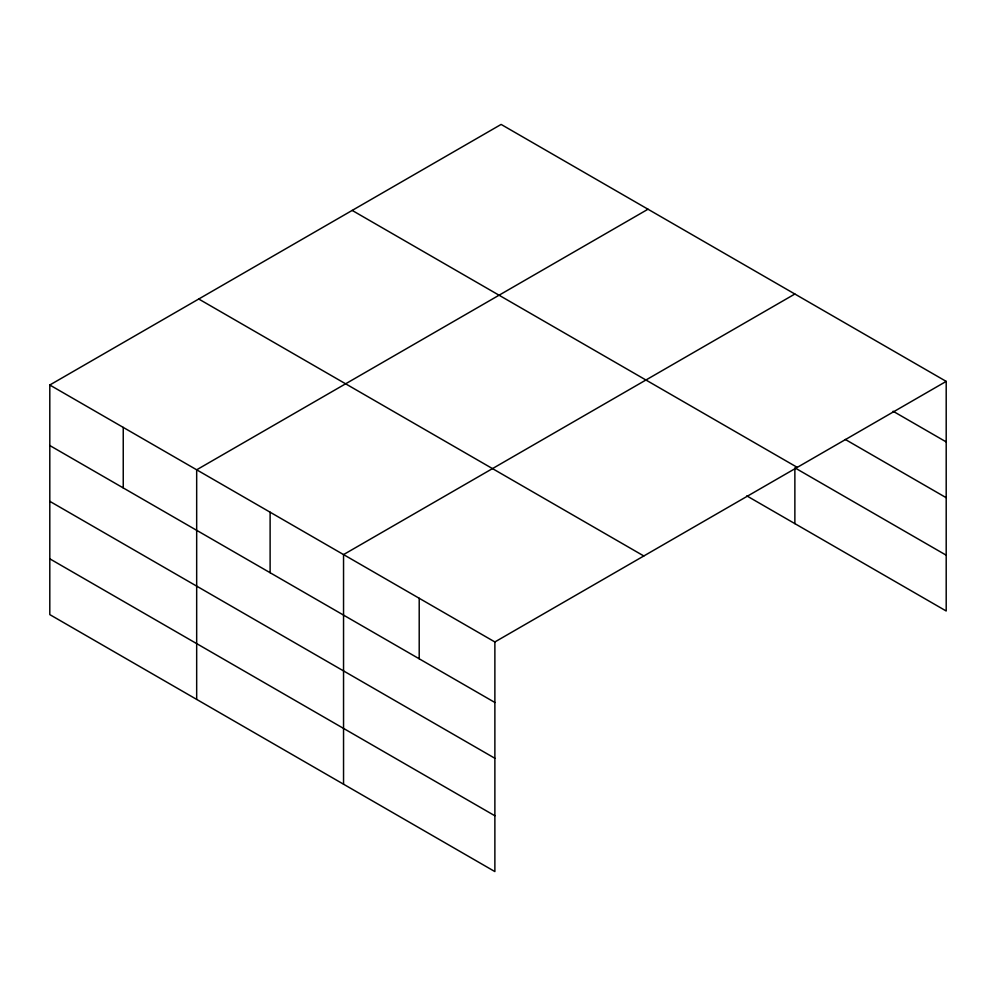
<?xml version="1.0" encoding="UTF-8"?>
<svg xmlns="http://www.w3.org/2000/svg" width="996" height="996" viewBox="0 0 996 996"><rect width="100%" height="100%" fill="white"/><g stroke="black" fill="none" stroke-linecap="round" stroke-linejoin="round"><path stroke-width="1.49" d="M946.2 381.393L501.125 124.425L49.8 385.004L49.8 614.607L494.875 871.575L494.875 641.959L946.2 381.393L946.2 610.996L746.813 495.884M647.998 209.222L196.673 469.801L196.673 699.404M794.87 294.019L343.545 554.598L343.545 784.201M893.101 411.248L946.2 441.913M845.318 439.46L946.2 497.701M352.186 210.417L797.261 467.373M946.2 555.195L794.87 467.834L794.87 523.635M198.739 299.012L643.814 555.967M49.8 385.004L494.875 641.959M49.8 445.523L494.875 702.479M49.8 501.324L494.875 758.28M49.8 558.818L494.875 815.774M419.204 598.272L419.204 658.792M270.115 512.193L270.115 572.712M123.243 427.396L123.243 487.916"/></g></svg>
